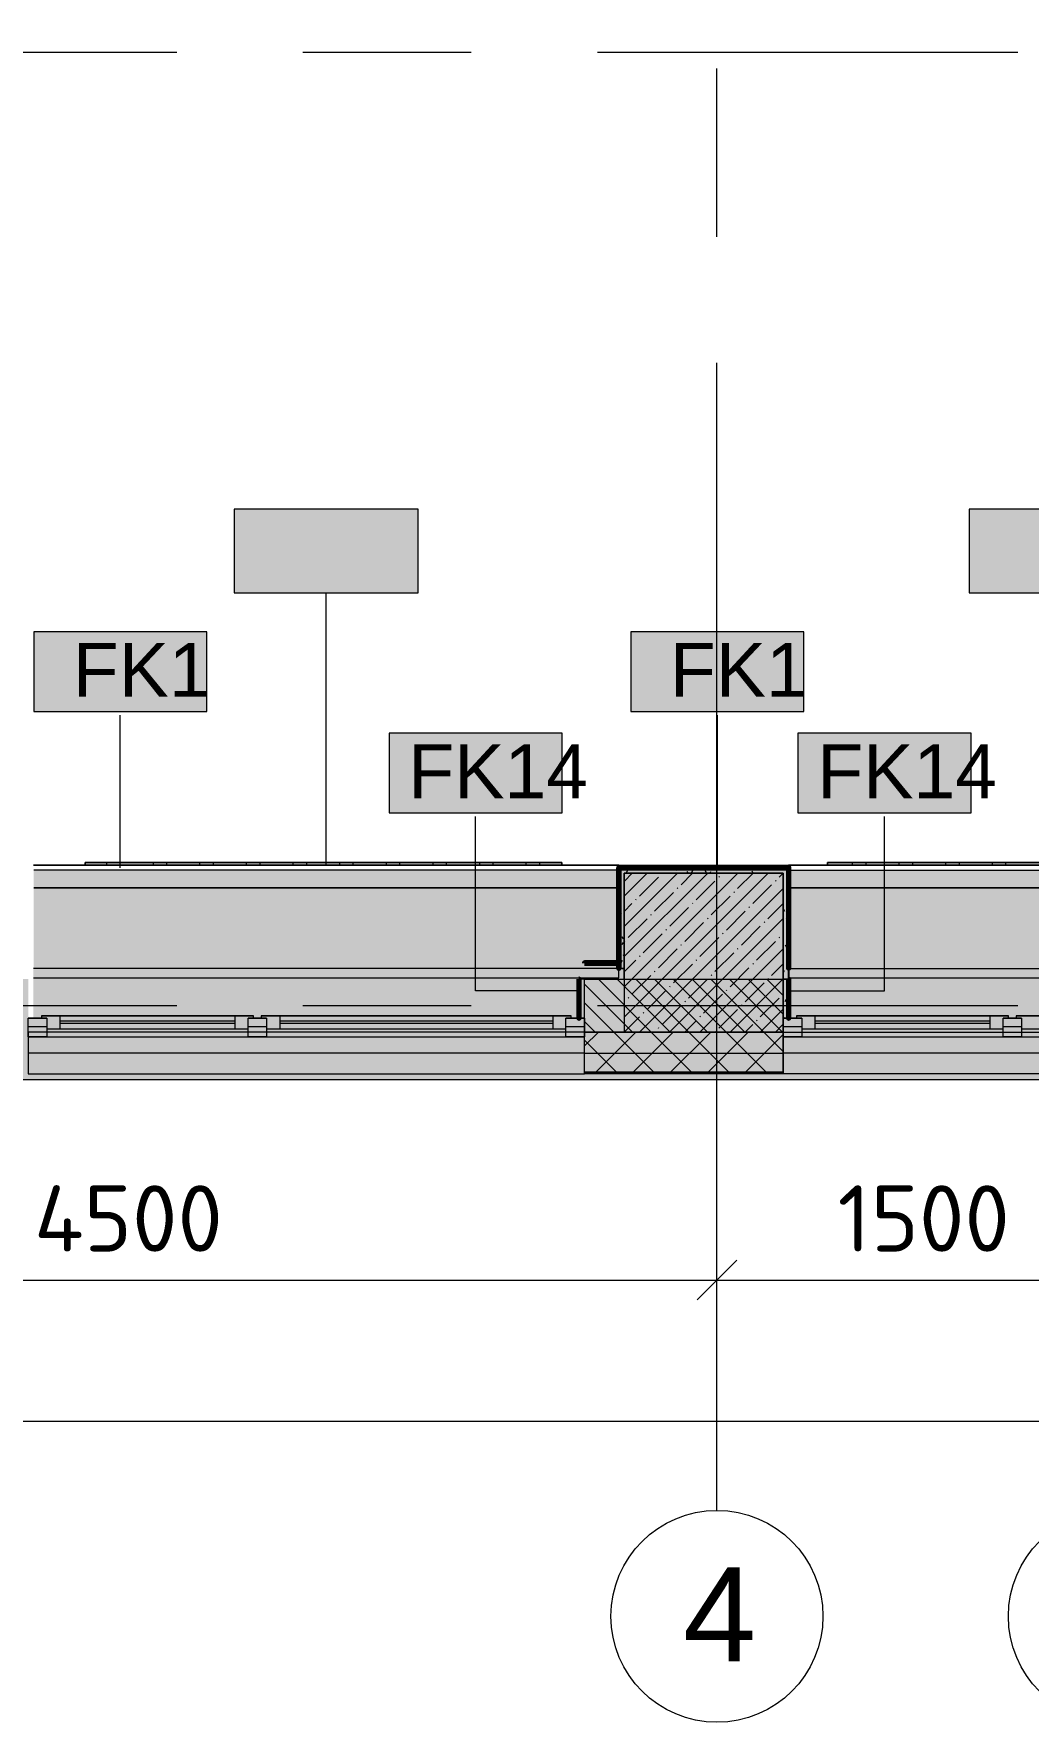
# Model space of a CAD drawing. Header units: millimetres. Extents: x -3817 to 677485, y -22715 to 103890.
# Drawn here: x 10174 to 13928, y -795 to 5581 of the extents above; entities that cross this region are included whole.
import ezdxf

# ---------------------------------------------------------------- set-up
doc = ezdxf.new("R2010")
doc.units = ezdxf.units.MM
doc.layers.add('PDF _Геометрия', color=7, linetype='Continuous', true_color=0x1d1d1d)
doc.layers.add('PDF _Сплошная заливка', color=7, linetype='Continuous', true_color=0xffffff)
doc.layers.add('PDF _Текст', color=7, linetype='Continuous')
doc.styles.add('PDF ArialMT', font='arial.ttf')
doc.styles.add('PDF GOST-Common', font='arial.ttf')
doc.styles.add('PDF ISOCPEUR', font='isocpeur.ttf')

msp = doc.modelspace()

# ---------------------------------------------------------------- hatches: boundary and pattern name
at = {"layer": 'PDF _Сплошная заливка', "transparency": 33554559}
for points in [[(12383.3, 2051.9), (12403.3, 2051.9), (12403.3, 2431.3), (12383.3, 2431.3), (12383.3, 2356.3)], [(13003.3, 2411.3), (13023.3, 2411.3), (13021.8, 2431.3), (12403.3, 2431.3), (12403.3, 2411.3)], [(12382.3, 2356.3), (12382.3, 2422.3), (10174.3, 2422.3), (10174.3, 2356.3), (12099.8, 2356.3)], [(13003.3, 1811.3), (13003.3, 2411.3), (12403.3, 2411.3), (12403.3, 1811.3), (12814.2, 1811.3)], [(13003.3, 2011.3), (13023.3, 2011.3), (13021.8, 2411.3), (13003.3, 2411.3), (13003.3, 2051.3)], [(15081.8, 2356.3), (15082.3, 2356.3), (15081.8, 2421.3), (13024.3, 2421.3), (13024.3, 2356.3), (14817.1, 2356.3)], [(12381.3, 2016.3), (12383.3, 2016.3), (12382.3, 2071.3), (12382.3, 2072.3), (12382.3, 2356.3), (10174.3, 2356.3), (10173.3, 2051.3), (10528, 2016.3), (12099.8, 2016.3)], [(13024.1, 2016.3), (14752.4, 2016.3), (15082.3, 2052.3), (15082.3, 2356.3), (13024.3, 2356.3), (13024.1, 2051.3)], [(12233.3, 1863.3), (12253.3, 1863.3), (12253.3, 2011.3), (12233.3, 2011.3), (12233.3, 1873.3)], [(13003.3, 1863.3), (13023.3, 1863.3), (13023.3, 2011.3), (13003.3, 2011.3), (13003.3, 1904)], [(10983.3, 1823.3), (10983.3, 1863.3), (11003.3, 1863.3), (11003.3, 1873.3), (10203.3, 1873.3), (10203.3, 1863.3), (10223.3, 1863.3), (10223.3, 1823.3)], [(12099.8, 1823.3), (12183.3, 1823.3), (12183.3, 1863.3), (12203.3, 1863.3), (12203.3, 1873.3), (11033.3, 1873.3), (11033.3, 1863.3), (11053.3, 1863.3), (11053.3, 1823.3)], [(13833.3, 1823.3), (13833.3, 1863.3), (13853.3, 1863.3), (13853.3, 1873.3), (13053.3, 1873.3), (13053.3, 1863.3), (13073.3, 1863.3), (13073.3, 1823.3)], [(14817.1, 1823.3), (15033.3, 1823.3), (15033.3, 1863.3), (15053.3, 1863.3), (15053.3, 1873.3), (13883.3, 1873.3), (13883.3, 1863.3), (13903.3, 1863.3), (13903.3, 1823.3)], [(10153.3, 1811.3), (12253.3, 1811.3), (12253.3, 1831.3), (12183.3, 1831.3), (12183.3, 1823.3), (11053.3, 1823.3), (11053.3, 1831.3), (10983.3, 1831.3), (10983.3, 1823.3), (10223.3, 1823.3), (10223.3, 1831.3), (10153.3, 1831.3)], [(10153.3, 1653.4), (12253.3, 1653.4), (12253.3, 1811.3), (10153.3, 1811.3), (10153.3, 1656.3)], [(13003.3, 1653.4), (15103.3, 1653.4), (15103.3, 1811.3), (13003.3, 1811.3), (13003.3, 1658.3)], [(16753.3, 1631.4), (39003.3, 1631.4), (39003.3, 1653.4), (133.3, 1653.4), (133.3, 1631.4), (16175.8, 1631.4)]]:
    msp.add_hatch(color=256, dxfattribs=at).paths.add_polyline_path(points)
h = msp.add_hatch(color=256, dxfattribs=at)
h.paths.add_polyline_path([(25678.3, 1831.3), (25678.3, 1863.3), (25657.3, 1863.3), (25657.3, 1872.3), (25628.3, 1872.3), (25628.3, 1863.3), (25608.3, 1863.3), (25608.3, 1831.3), (25658.3, 1831.3)], flags=0)
h.paths.add_polyline_path([(23708.3, 1831.3), (23778.3, 1831.3), (23778.3, 1863.3), (23758.3, 1863.3), (23758.3, 1872.3), (23728.3, 1872.3), (23728.3, 1863.3), (23708.3, 1863.3)], flags=0)
h.paths.add_polyline_path([(22948.3, 1831.3), (22948.3, 1863.3), (22928.3, 1863.3), (22928.3, 1872.3), (22899.3, 1872.3), (22897.5, 1863.3), (22878.3, 1863.3), (22878.3, 1831.3), (22928.3, 1831.3)], flags=0)
h.paths.add_polyline_path([(38213.3, 1831.3), (38212.3, 1872.3), (38183.3, 1872.3), (38183.3, 1863.3), (38163.3, 1863.3), (38163.3, 1831.3)], flags=0)
h.paths.add_polyline_path([(37403.3, 1831.3), (37403.3, 1863.3), (37383.3, 1863.3), (37383.3, 1872.3), (37354.3, 1872.3), (37353.3, 1863.3), (37333.3, 1863.3), (37333.3, 1831.3)], flags=0)
h.paths.add_polyline_path([(26653.3, 1831.3), (26723.3, 1831.3), (26723.3, 1863.3), (26703.3, 1863.3), (26703.3, 1872.3), (26674.3, 1872.3), (26673, 1863.3), (26653.3, 1863.3)], flags=0)
h.paths.add_polyline_path([(27532.3, 1831.3), (27553.3, 1831.3), (27553, 1863.3), (27532.3, 1863.3), (27532.3, 1872.3), (27503.3, 1872.3), (27503.3, 1863.3), (27483.3, 1863.3), (27483.3, 1831.3), (27503.3, 1831.3)], flags=0)
h.paths.add_polyline_path([(36163.3, 1831.3), (36192.3, 1831.3), (36192.3, 1872.4), (36163.3, 1870.4), (36163.3, 1863.3), (36143.3, 1863.3), (36143.3, 1831.3)], flags=0)
h.paths.add_polyline_path([(21803.3, 1831.3), (21853.3, 1831.3), (21853.3, 1863.3), (21832.3, 1863.3), (21832.3, 1872.3), (21803.3, 1872.3), (21803.3, 1863.3), (21783.3, 1863.3), (21783.3, 1831.3)], flags=0)
h.paths.add_polyline_path([(35013.3, 1831.3), (35013.3, 1863.3), (34993.3, 1863.3), (34993.3, 1872.4), (34963.3, 1872.4), (34963.3, 1863.3), (34943.3, 1863.3), (34943.3, 1831.3), (34993.3, 1831.3)], flags=0)
h.paths.add_polyline_path([(21023.3, 1831.3), (21023.3, 1863.3), (21003.3, 1863.3), (21003.3, 1872.3), (20974.3, 1872.3), (20973.3, 1863.3), (20953.3, 1863.3), (20953.5, 1831.3), (21003.3, 1831.3)], flags=0)
h.paths.add_polyline_path([(34183.3, 1831.3), (34183.3, 1863.3), (34163.3, 1863.3), (34163.3, 1872.4), (34134.3, 1872.4), (34134.3, 1831.3), (34163.3, 1831.3)], flags=0)
h.paths.add_polyline_path([(18333.3, 1851.3), (18333.3, 1831.3), (18403.3, 1831.3), (18403.3, 1852.9)], flags=0)
h.paths.add_polyline_path([(19553.3, 1831.3), (19603.3, 1831.3), (19603.3, 1863.3), (19582.3, 1863.3), (19582.3, 2016.3), (17524.3, 2016.3), (17523.3, 1863.3), (17503.3, 1863.3), (17503.3, 1831.3), (17573.3, 1833), (17573.3, 1863.3), (17553.3, 1863.3), (17553.3, 1873.3), (18353.3, 1873.3), (18353.3, 1863.3), (18333.3, 1863.3), (18333.3, 1851.3), (18403.3, 1852.9), (18403.3, 1863.3), (18383.3, 1863.3), (18383.3, 1873.3), (19553.3, 1873.3), (19553.3, 1863.3), (19533.3, 1863.3), (19533.3, 1831.3)], flags=0)
h.paths.add_polyline_path([(29453, 1831.3), (29453, 1863.3), (29432, 1863.3), (29432, 1872.3), (29403, 1872.3), (29403, 1863.3), (29383, 1863.3), (29383, 1831.3), (29433, 1831.3)], flags=0)
h.paths.add_polyline_path([(28574, 1831.3), (28623, 1831.3), (28623, 1863.3), (28603, 1863.3), (28603, 1872.3), (28574, 1872.3), (28573, 1863.3), (28553, 1863.3), (28553.2, 1831.3), (28573, 1831.3)], flags=0)
h.paths.add_polyline_path([(33203.3, 1831.3), (33253.3, 1831.3), (33253.3, 1863.3), (33232.3, 1863.3), (33232.3, 1872.3), (33203.3, 1872.3), (33203.3, 1863.3), (33183.3, 1863.3), (33183.3, 1831.3)], flags=0)
h.paths.add_polyline_path([(30453.3, 1831.3), (30523.3, 1831.3), (30523.3, 1863.3), (30503.3, 1863.3), (30503.3, 1872.3), (30474.3, 1872.3), (30473.3, 1863.3), (30453.3, 1863.3)], flags=0)
h.paths.add_polyline_path([(31353.3, 1831.3), (31353.3, 1863.3), (31333.3, 1863.3), (31333.3, 1872.3), (31303.3, 1872.3), (31303.3, 1863.3), (31283.3, 1863.3), (31283.3, 1831.3), (31333.3, 1831.3)], flags=0)
h.paths.add_polyline_path([(16753.3, 1831.3), (16753.3, 1863.3), (16732.3, 1863.3), (16733.3, 2011.3), (16753.3, 2011.3), (16753.3, 2016.3), (16020.3, 2016.3), (15853.3, 2051.3), (15853.3, 2011.3), (15874.3, 2011.3), (15873.3, 1863.3), (15853.3, 1863.3), (15853.3, 1831.3), (15923.3, 1831.3), (15923.3, 1863.3), (15903.3, 1863.3), (15903.3, 1873.3), (16703.3, 1873.3), (16703.3, 1863.3), (16683.3, 1863.3), (16683.3, 1831.3)], flags=0)
h.paths.add_polyline_path([(13003.3, 1831.3), (13073.3, 1831.3), (13073.3, 1863.3), (13053.3, 1863.3), (13053.3, 1873.3), (13853.3, 1873.3), (13853.3, 1863.3), (13833.3, 1863.3), (13833.3, 1831.3), (13903.3, 1831.3), (13903.3, 1863.3), (13883.3, 1863.3), (13883.3, 1873.3), (15053.3, 1873.3), (15053.3, 1863.3), (15033.3, 1863.3), (15033.3, 1831.3), (15103.3, 1831.3), (15103.3, 1863.3), (15082.3, 1863.3), (15082.3, 2051.2), (14752.4, 2016.3), (13024.1, 2016.3), (13023.3, 1863.3), (13006.2, 1863.3)], flags=0)
h.paths.add_polyline_path([(12253.3, 1831.3), (12253.3, 1863.3), (12232.3, 1863.3), (12233.3, 2011.3), (12403.3, 2011.3), (12403.3, 2051.3), (12383.3, 2051.3), (12383.3, 2016.3), (10528, 2016.3), (10173.3, 2051.3), (10173.3, 1863.3), (10153.3, 1863.3), (10153.3, 1831.3), (10223.3, 1831.3), (10223.3, 1863.3), (10203.3, 1863.3), (10203.3, 1873.3), (11003.3, 1873.3), (11003.3, 1863.3), (10983.3, 1863.3), (10983.3, 1831.3), (11053.3, 1831.3), (11053.3, 1863.3), (11033.3, 1863.3), (11033.3, 1873.3), (12203.3, 1873.3), (12203.3, 1863.3), (12183.3, 1863.3), (12183.3, 1831.3)], flags=0)
h.paths.add_polyline_path([(9403, 1831.3), (9403, 1863.3), (9382, 1863.3), (9383, 2011.3), (9582, 2012.3), (9582, 2016.3), (8523, 2016.3), (8523, 2051.3), (8503.3, 2051.3), (8503.3, 2011.3), (8524, 2011.3), (8523, 1863.3), (8503.3, 1863.3), (8503.3, 1831.3), (8573, 1831.3), (8573, 1863.3), (8553, 1863.3), (8553, 1873.3), (9353, 1873.3), (9353, 1863.3), (9333, 1863.3), (9333, 1831.3), (9383, 1831.3)], flags=0)
h.paths.add_polyline_path([(4803.3, 1831.3), (4873.3, 1831.3), (4873.3, 1863.3), (4853.3, 1863.3), (4853.3, 1873.3), (7023.3, 1873.3), (7023.3, 1863.3), (7003.3, 1863.3), (7003.3, 1831.3), (7073.3, 1831.3), (7073.3, 1863.3), (7052.3, 1863.3), (7052.3, 2016.3), (3994.3, 2016.3), (3993.3, 1851.3), (3973.3, 1851.3), (3973.3, 1831.3), (4043.3, 1831.3), (4043.3, 1863.3), (4023.3, 1863.3), (4023.3, 1873.3), (4823.3, 1873.3), (4823.3, 1863.3), (4803.3, 1863.3)], flags=0)
h.paths.add_polyline_path([(26653.3, 2011.3), (26671.8, 2011.3), (26671.8, 2051.3), (26653.3, 2050.9)], flags=0)
h.paths.add_polyline_path([(26403.3, 2011.3), (26596.8, 2011.3), (26596.8, 2051.3), (26403.3, 2051.3), (26403.3, 2044.9)], flags=0)
h.paths.add_polyline_path([(30053, 2011.3), (30398.3, 2011.3), (30398.3, 2051.3), (30053, 2051.3)], flags=0)
h.paths.add_polyline_path([(27553, 2011.3), (27553.2, 2011.3), (27553, 2034.6)], flags=0)
h.paths.add_polyline_path([(29433, 2011.3), (29453, 2011.3), (29453, 2051.3), (29433, 2051.3)], flags=0)
h.paths.add_polyline_path([(25678.3, 2011.3), (25678.3, 2051.3), (25657.5, 2051.3), (25658.3, 2011.3)], flags=0)
h.paths.add_polyline_path([(33853.3, 2011.3), (34059.3, 2011.3), (34059.3, 2051.3), (33853.3, 2051.3)], flags=0)
h.paths.add_polyline_path([(36211.9, 2011.3), (36213.3, 2011.3), (36211.9, 2051.3)], flags=0)
h.paths.add_polyline_path([(15496.5, 2011.3), (15778.3, 2011.3), (15778.3, 2051.3), (15178.3, 2051.3), (15178.3, 2011.3), (15430.5, 2011.3)], flags=0)
h.paths.add_polyline_path([(22897.5, 2011.3), (22897.5, 2051.3), (22878.3, 2051.3), (22878.3, 2011.3)], flags=0)
h.paths.add_polyline_path([(22753.3, 2011.3), (22823.3, 2011.3), (22823.3, 2051.3), (22753.3, 2051.3)], flags=0)
h.paths.add_polyline_path([(22153.3, 2011.3), (22153.3, 2051.3), (21928.3, 2051.3), (21928.3, 2011.3)], flags=0)
h.paths.add_polyline_path([(10061.7, 2011.3), (10078.3, 2011.3), (10078.3, 2051.3), (9678, 2051.3), (9678, 2011.3), (9869.6, 2011.3)], flags=0)
h.paths.add_polyline_path([(26672.8, 2011.3), (26673, 2011.3), (26672.8, 2051.3)], flags=0)
h.paths.add_polyline_path([(16903.3, 2011.3), (16903.3, 2051.3), (16828.3, 2051.3), (16828.3, 2011.3), (16855.1, 2011.3)], flags=0)
h.paths.add_polyline_path([(30473.3, 2011.3), (30473.3, 2051.3), (30453.3, 2051.3), (30453.3, 2011.3)], flags=0)
h.paths.add_polyline_path([(33253.3, 2011.3), (33253.3, 2051.3), (33233.3, 2051.3), (33233.3, 2011.3)], flags=0)
h.paths.add_polyline_path([(7903.3, 2011.3), (7903.3, 2051.3), (7148.3, 2051.3), (7148.3, 2011.3), (7224.2, 2011.3)], flags=0)
h = msp.add_hatch(color=256, dxfattribs=at)
h.paths.add_polyline_path([(20251.9, 1811.3), (20953.3, 1811.3), (20953.3, 2011.3), (19603.3, 2011.3), (19603.3, 1811.3)], flags=0)
h.paths.add_polyline_path([(7903.3, 1811.3), (7903.3, 2011.3), (7073.3, 2011.3), (7073.3, 1811.3)], flags=0)
h.paths.add_polyline_path([(9403, 1811.3), (10153.3, 1811.3), (10153.3, 2011.3), (9403, 2011.3), (9403, 1831.3)], flags=0)
h.paths.add_polyline_path([(28553, 1811.3), (28553, 2011.3), (27553.3, 2011.3), (27553.3, 1811.3), (28404, 1811.3)], flags=0)
h.paths.add_polyline_path([(16903.3, 1811.3), (16903.3, 2011.3), (16753.3, 2011.3), (16753.3, 1811.3)], flags=0)
h.paths.add_polyline_path([(22153.3, 1811.3), (22153.3, 2011.3), (21853.3, 2011.3), (21853.3, 1811.3)], flags=0)
h.paths.add_polyline_path([(22753.3, 1811.3), (22878.3, 1811.3), (22878.3, 2011.3), (22753.3, 2011.3), (22753.3, 1831.3)], flags=0)
h.paths.add_polyline_path([(25678.3, 1811.3), (25803.3, 1811.3), (25803.3, 2011.3), (25678.3, 2011.3), (25678.3, 1831.3)], flags=0)
h.paths.add_polyline_path([(15103.3, 1811.3), (15853.3, 1811.3), (15853.3, 2011.3), (15103.3, 2011.3), (15103.3, 1831.3)], flags=0)
h.paths.add_polyline_path([(12403.3, 1811.3), (12403.3, 2011.3), (12253.3, 2011.3), (12253.3, 1811.3)], flags=0)
h.paths.add_polyline_path([(26653.3, 1811.3), (26653.3, 2011.3), (26403.3, 2011.3), (26403.3, 1811.3)], flags=0)
h = msp.add_hatch(color=256, dxfattribs=at)
h.paths.add_polyline_path([(13003.3, 1831.3), (13006.2, 1863.3), (13003.3, 1863.3)], flags=0)
h.paths.add_polyline_path([(13073.3, 1811.3), (15103.3, 1811.3), (15103.3, 1831.3), (15033.3, 1831.3), (15033.3, 1823.3), (13903.3, 1823.3), (13903.3, 1831.3), (13833.3, 1831.3), (13833.3, 1823.3), (13073.3, 1825.3), (13073.3, 1831.3), (13003.3, 1831.3), (13003.3, 1811.3)], flags=0)
h = msp.add_hatch(color=256, dxfattribs=at)
h.paths.add_polyline_path([(30453.3, 1661.3), (30453.3, 1811.3), (29453, 1811.3), (29453, 1661.3)], flags=0)
h.paths.add_polyline_path([(36213.3, 1661.3), (37333.3, 1661.3), (37333.3, 1811.3), (36213.3, 1811.3), (36213.3, 1721.1)], flags=0)
h.paths.add_polyline_path([(38233.3, 1661.3), (39003.3, 1661.3), (39003.3, 1811.3), (38233.3, 1811.3), (38233.3, 1726.1)], flags=0)
h.paths.add_polyline_path([(25686.6, 1661.3), (26653.3, 1661.3), (26653.3, 1811.3), (25678.3, 1811.3), (25678.3, 1661.3)], flags=0)
h.paths.add_polyline_path([(28553, 1661.3), (28553, 1811.3), (27553.3, 1811.3), (27553.3, 1661.3), (28404, 1661.3)], flags=0)
h.paths.add_polyline_path([(1230.3, 1661.3), (3973.3, 1661.3), (3973.3, 1811.3), (-16.7, 1811.3), (-16.7, 1661.3), (353.3, 1661.3)], flags=0)
h.paths.add_polyline_path([(12253.3, 1661.3), (13003.3, 1663.4), (13003.3, 1811.3), (12253.3, 1811.3), (12253.3, 1661.5)], flags=0)
h.paths.add_polyline_path([(15103.3, 1661.3), (15853.3, 1661.3), (15853.3, 1811.3), (15103.3, 1811.3), (15103.3, 1668.6)], flags=0)
h.paths.add_polyline_path([(16753.3, 1661.3), (17503.3, 1661.3), (17503.3, 1811.3), (16753.3, 1811.3), (16753.3, 1672.7)], flags=0)
h.paths.add_polyline_path([(19603.3, 1661.3), (20953.3, 1661.3), (20953.3, 1811.3), (19603.3, 1811.3), (19603.3, 1679.8)], flags=0)
h.paths.add_polyline_path([(33838.7, 1661.3), (34113.3, 1661.3), (34113.3, 1811.3), (33253.3, 1811.3), (33253.3, 1661.3)], flags=0)
h.paths.add_polyline_path([(21853.3, 1661.3), (22878.3, 1661.3), (22878.3, 1811.3), (21853.3, 1811.3), (21853.3, 1685.4)], flags=0)
h.paths.add_polyline_path([(9403, 1661.3), (10153.3, 1661.3), (10153.3, 1811.3), (9403, 1811.3), (9403, 1793.3)], flags=0)
h.paths.add_polyline_path([(8503, 1661.3), (8503, 1811.3), (7073.3, 1811.3), (7073.3, 1661.3), (7903.3, 1661.3)], flags=0)
h = msp.add_hatch(color=256, dxfattribs=at)
h.paths.add_polyline_path([(33838.7, 1653.4), (34113.3, 1653.4), (34113.3, 1658.3), (33253.3, 1658.3), (33253.3, 1653.4)], flags=0)
h.paths.add_polyline_path([(36213.3, 1653.4), (37333.3, 1653.4), (37333.3, 1658.3), (36213.3, 1658.3)], flags=0)
h.paths.add_polyline_path([(38233.3, 1653.4), (39003.3, 1653.4), (39003.3, 1658.3), (38233.3, 1658.3)], flags=0)
h.paths.add_polyline_path([(29453, 1653.4), (30453.3, 1653.4), (30453.3, 1658.3), (29453, 1658.3)], flags=0)
h.paths.add_polyline_path([(28404, 1653.4), (28553, 1653.4), (28553, 1658.3), (27553.3, 1658.3), (27553.3, 1653.4)], flags=0)
h.paths.add_polyline_path([(25686.6, 1653.4), (26653.3, 1653.4), (26653.3, 1658.3), (25678.3, 1658.3), (25678.3, 1653.4)], flags=0)
h.paths.add_polyline_path([(16753.3, 1653.4), (17503.3, 1653.4), (17503.3, 1658.3), (16753.3, 1658.3)], flags=0)
h.paths.add_polyline_path([(12253.3, 1653.4), (13003.3, 1653.4), (13003.3, 1658.3), (12253.3, 1658.3)], flags=0)
h.paths.add_polyline_path([(15103.3, 1653.4), (15853.3, 1653.4), (15853.3, 1658.3), (15103.3, 1658.3)], flags=0)
h.paths.add_polyline_path([(20953.3, 1653.4), (20953.3, 1658.3), (19603.3, 1658.3), (19603.3, 1653.4), (20251.9, 1653.4)], flags=0)
h.paths.add_polyline_path([(21853.3, 1653.4), (22878.3, 1653.4), (22878.3, 1658.3), (21853.3, 1658.3)], flags=0)
h.paths.add_polyline_path([(7903.3, 1653.4), (8503, 1653.4), (8503, 1658.3), (7073.3, 1658.3), (7073.3, 1653.4)], flags=0)
h.paths.add_polyline_path([(3973.3, 1653.4), (3973.3, 1658.3), (-24.7, 1658.3), (-24.7, 1653.4), (3753.3, 1653.4)], flags=0)
h.paths.add_polyline_path([(9403, 1653.4), (10153.3, 1653.4), (10153.3, 1658.3), (9403, 1658.3), (9403, 1654.4)], flags=0)
h = msp.add_hatch(color=256, dxfattribs=at)
h.paths.add_polyline_path([(36556.1, 1658.3), (37333.3, 1658.3), (37333.3, 1661.3), (36213.3, 1661.3), (36213.3, 1658.3)], flags=0)
h.paths.add_polyline_path([(25686.6, 1658.3), (26653.3, 1658.3), (26653.3, 1661.3), (25678.3, 1661.3), (25678.3, 1658.3)], flags=0)
h.paths.add_polyline_path([(39003.3, 1658.3), (39003.3, 1661.3), (38233.3, 1661.3), (38233.3, 1658.3)], flags=0)
h.paths.add_polyline_path([(15103.3, 1658.3), (15853.3, 1658.3), (15853.3, 1661.3), (15103.3, 1661.3)], flags=0)
h.paths.add_polyline_path([(16753.3, 1658.3), (17503.3, 1658.3), (17503.3, 1661.3), (16753.3, 1661.3)], flags=0)
h.paths.add_polyline_path([(33853, 1658.3), (34113.3, 1658.3), (34113.3, 1661.3), (33253.3, 1661.3), (33253.3, 1658.3), (33838.7, 1658.3)], flags=0)
h.paths.add_polyline_path([(7903.3, 1658.3), (8503, 1658.3), (8503, 1661.3), (7073.3, 1661.3), (7073.3, 1658.3)], flags=0)
h.paths.add_polyline_path([(21853.3, 1658.3), (22878.3, 1658.3), (22878.3, 1661.3), (21853.3, 1661.3)], flags=0)
h.paths.add_polyline_path([(29453, 1658.3), (30453.3, 1658.3), (30453.3, 1661.3), (29453, 1661.3)], flags=0)
h.paths.add_polyline_path([(20251.9, 1658.3), (20953.3, 1658.3), (20953.3, 1661.3), (19603.3, 1661.3), (19603.3, 1658.3)], flags=0)
h.paths.add_polyline_path([(27553.3, 1658.3), (28553, 1658.3), (28553, 1661.3), (27553.3, 1661.3)], flags=0)
h.paths.add_polyline_path([(12253.3, 1658.3), (13003.3, 1658.3), (13003.3, 1661.3), (12253.3, 1661.3)], flags=0)
h.paths.add_polyline_path([(-16.7, 1658.3), (3973.3, 1658.3), (3973.3, 1661.3), (-16.7, 1661.3), (-19.7, 1658.3)], flags=0)
h.paths.add_polyline_path([(9403, 1658.3), (10153.3, 1658.3), (10153.3, 1661.3), (9403, 1661.3)], flags=0)

# ---------------------------------------------------------------- linework, layer by layer
at = {"layer": 'PDF _Геометрия', "color": 9, "lineweight": 9, "true_color": 0xc0c0c0}
for points in [[(39273.4, 1631.4), (133.3, 1631.4), (-46.7, 1631.4), (-46.7, 5581.4), (-24.7, 5581.4)], [(10173.3, 2016.3), (12383.3, 2016.3), (12383.3, 2051.9)], [(12403.3, 2011.3), (12403.3, 2051.3), (10173.3, 2051.3)], [(13023.3, 2051.3), (15083.3, 2051.3)], [(13024.1, 2052.3), (13024.1, 2016.3), (15083.5, 2016.3)], [(13073.3, 1831.3), (13003.3, 1831.3), (13003.3, 1863.3)], [(10223.3, 1831.3), (10153.3, 1831.3)], [(11053.3, 1831.3), (10983.3, 1831.3)], [(12253.3, 1831.3), (12183.3, 1831.3)], [(13903.3, 1831.3), (13833.3, 1831.3)]]:
    msp.add_lwpolyline(points, dxfattribs=at)
at = {"layer": 'PDF _Геометрия', "color": 253, "lineweight": 9, "true_color": 0xaaaaaa}
for points in [[(9126.9, 5511.3), (10714.4, 5511.3)], [(11190.6, 5511.3), (11825.6, 5511.3)], [(12301.9, 5511.3), (13889.4, 5511.3)], [(12753.3, 4814.8), (12753.3, 5449.8)], [(12753.3, 5.1), (12753.3, 2505.1), (12753.3, 4338.5)], [(9126.9, 1911.3), (10714.4, 1911.3)], [(10223.3, 1863.3), (10153.3, 1863.3)], [(10273.3, 1853.3), (10933.3, 1853.3)], [(11053.3, 1863.3), (10983.3, 1863.3)], [(11103.3, 1853.3), (12133.3, 1853.3)], [(11190.6, 1911.3), (11825.6, 1911.3)], [(12253.3, 1863.3), (12183.3, 1863.3)], [(12301.9, 1911.3), (13889.4, 1911.3)], [(13073.3, 1863.3), (13003.3, 1863.3)], [(13123.3, 1853.3), (13783.3, 1853.3)], [(13903.3, 1863.3), (13833.3, 1863.3)], [(10153.3, 1793.3), (12253.3, 1793.3)], [(10933.3, 1843.3), (10273.3, 1843.3)], [(12133.3, 1843.3), (11103.3, 1843.3)], [(13003.3, 1793.3), (15103.3, 1793.3)], [(13783.3, 1843.3), (13123.3, 1843.3)]]:
    msp.add_lwpolyline(points, dxfattribs=at)
at = {"layer": 'PDF _Геометрия', "color": 7, "lineweight": 9}
for points in [[(11624.8, 3785.6), (10930.8, 3785.6), (10930.8, 3470.3), (11624.8, 3470.3)], [(11624.8, 3785.6), (10930.8, 3785.6), (10930.8, 3470.3), (11624.8, 3470.3)], [(14399.5, 3785.6), (13705.6, 3785.6), (13705.6, 3470.3), (14399.5, 3470.3)], [(14399.5, 3785.6), (13705.6, 3785.6), (13705.6, 3470.3), (14399.5, 3470.3)], [(10827.6, 3322.5), (10174.5, 3322.5), (10174.5, 3022.5), (10827.6, 3022.5)], [(13081.5, 3322.5), (12428.4, 3322.5), (12428.4, 3022.5), (13081.5, 3022.5)], [(12168.5, 2939.6), (11515.4, 2939.6), (11515.4, 2639.6), (12168.5, 2639.6)], [(13712.4, 2939.6), (13059.2, 2939.6), (13059.2, 2639.6), (13712.4, 2639.6)], [(10173.3, 2442.3), (12382.3, 2442.3)], [(13023.3, 2441.3), (15081.8, 2441.3)], [(13003.3, 1811.3), (13003.3, 2411.3), (12403.3, 2411.3), (12403.3, 1811.3)], [(13003.3, 1811.3), (12253.3, 1811.3)]]:
    msp.add_lwpolyline(points, close=True, dxfattribs=at)
for points in [[(11277.8, 2442.3), (11277.8, 3466.1)], [(10501.1, 2431.9), (10501.1, 3008.6)], [(12755, 2432.3), (12755, 3008.6)], [(12229.4, 1966.5), (11841.9, 1966.5), (11841.9, 2625.7)], [(13033.1, 1966.5), (13385.8, 1966.5), (13385.8, 2625.7)], [(12382.3, 2432.8), (12382.3, 2442.3), (12382.3, 2422.3), (10174.3, 2422.3)], [(13023.3, 2432.8), (13023.3, 2441.3), (13023.3, 2432.8)], [(15081.8, 2432.3), (15081.8, 2441.3), (15081.8, 2421.3), (13024.3, 2421.3)], [(12253.3, 1732.3), (13003.3, 1732.3)], [(12253.3, 1661.3), (13003.3, 1661.3)], [(12253.3, 1658.3), (13003.3, 1658.3)], [(233.3, 874.9), (3953.3, 874.9), (8253.3, 874.9), (12753.3, 874.9), (14253.3, 874.9), (17253.3, 874.9), (18753.3, 874.9), (22453.3, 874.9), (26153.3, 874.9), (29853.3, 874.9), (33553.3, 874.9), (38553.3, 874.9), (39003.3, 874.9), (39003.3, 994.9)], [(12753.3, 680.9), (12753.3, 874.9), (12753.3, 994.9)], [(233.3, 342.6), (39123.3, 342.6)]]:
    msp.add_lwpolyline(points, dxfattribs=at)
at = {"layer": 'PDF _Геометрия', "color": 8, "lineweight": 9, "true_color": 0x808080}
for points in [[(12168.3, 2451.3), (10368.3, 2451.3), (10368.3, 2442.3), (10368.3, 2451.3)], [(14970.7, 2451.3), (13170.7, 2451.3), (13170.7, 2441.3), (13170.7, 2451.3)]]:
    msp.add_lwpolyline(points, close=True, dxfattribs=at)
at = {"layer": 'PDF _Геометрия', "color": 252, "lineweight": 9, "true_color": 0x959595}
for points in [[(10449.9, 2442.3), (10449.9, 2451.3)], [(10500.7, 2442.3), (10500.7, 2451.3)], [(10625.9, 2442.3), (10625.9, 2451.3)], [(10676.7, 2442.3), (10676.7, 2451.3)], [(10801.8, 2442.3), (10801.8, 2451.3)], [(10852.6, 2442.3), (10852.6, 2451.3)], [(10977.8, 2442.3), (10977.8, 2451.3)], [(11028.6, 2442.3), (11028.6, 2451.3)], [(11153.8, 2442.3), (11153.8, 2451.3)], [(11204.6, 2442.3), (11204.6, 2451.3)], [(11329.8, 2442.3), (11329.8, 2451.3)], [(11380.6, 2442.3), (11380.6, 2451.3)], [(11505.8, 2442.3), (11505.8, 2451.3)], [(11556.6, 2442.3), (11556.6, 2451.3)], [(11681.7, 2442.3), (11681.7, 2451.3)], [(11732.5, 2442.3), (11732.5, 2451.3)], [(11857.7, 2442.3), (11857.7, 2451.3)], [(11908.5, 2442.3), (11908.5, 2451.3)], [(12033.7, 2442.3), (12033.7, 2451.3)], [(12084.5, 2442.3), (12084.5, 2451.3)], [(13265.5, 2441.3), (13265.5, 2451.3)], [(13316.3, 2441.3), (13316.3, 2451.3)], [(13441.5, 2441.3), (13441.5, 2451.3)], [(13492.3, 2441.3), (13492.3, 2451.3)], [(13617.5, 2441.3), (13617.5, 2451.3)], [(13668.3, 2441.3), (13668.3, 2451.3)], [(13793.4, 2441.3), (13793.4, 2451.3)], [(13844.2, 2441.3), (13844.2, 2451.3)]]:
    msp.add_lwpolyline(points, dxfattribs=at)
at = {"layer": 'PDF _Геометрия', "color": 8, "lineweight": 9, "true_color": 0x808080}
msp.add_lwpolyline([(12168.3, 2442.3), (12168.3, 2451.3), (12168.3, 2442.3)], dxfattribs=at)
at = {"layer": 'PDF _Геометрия', "color": 231, "lineweight": 70, "true_color": 0xff80c0}
for points in [[(13024.3, 2431.9), (13024.3, 2432.8), (12383.3, 2432.8), (12382.3, 2432.8), (12382.3, 2051.9), (12383.3, 2051.9), (12383.3, 2431.9), (13023.3, 2431.9), (13023.3, 2052.3), (13024.3, 2052.3)], [(12253.3, 2071.3), (12383.3, 2071.3), (12383.3, 2072.3), (12253.3, 2072.3)]]:
    msp.add_lwpolyline(points, close=True, dxfattribs=at)
at = {"layer": 'PDF _Геометрия', "color": 9, "lineweight": 9, "true_color": 0xc0c0c0}
for points in [[(13023.3, 2411.3), (13023.3, 2431.3), (12403.3, 2431.3), (12383.3, 2431.3), (12383.3, 2051.9), (12403.3, 2051.9), (12403.3, 2411.3), (13003.3, 2411.3), (13003.3, 2011.3), (13023.3, 2011.3)], [(12382.3, 2356.3), (10174.3, 2356.3)], [(15082.3, 2356.3), (13024.3, 2356.3)], [(13003.3, 1653.4), (13003.3, 1811.3), (13003.3, 1653.4), (12253.3, 1653.4), (12253.3, 1811.3), (10153.3, 1811.3), (10153.3, 1653.4), (12253.3, 1653.4), (12253.3, 1811.3), (12253.3, 2011.3), (13003.3, 2011.3), (13003.3, 1811.3), (15103.3, 1811.3), (15103.3, 1653.4)], [(12233.3, 2011.3), (12233.3, 1863.3), (12253.3, 1863.3), (12253.3, 2011.3)], [(13003.3, 2011.3), (13003.3, 1863.3), (13023.3, 1863.3), (13023.3, 2011.3)]]:
    msp.add_lwpolyline(points, close=True, dxfattribs=at)
at = {"layer": 'PDF _Геометрия', "color": 253, "lineweight": 9, "true_color": 0x9b9b9b}
for points in [[(12383.3, 2429.5), (12384.4, 2429.5)], [(12426.3, 2423), (12421.5, 2431.3)], [(12465.7, 2429.5), (12475.8, 2429.5)], [(12557.2, 2429.5), (12567.2, 2429.5)], [(12562, 2431.3), (12561.7, 2430.8)], [(12604, 2420), (12599, 2428.7)], [(12740.1, 2429.5), (12750.1, 2429.5)], [(12831.5, 2429.5), (12841.6, 2429.5)], [(12892.5, 2429.5), (12902.5, 2429.5)], [(12948.6, 2430.3), (12943.5, 2421.6)], [(12985.8, 2429.2), (12984.6, 2431.3)], [(12415.5, 2421.3), (12410.4, 2412.6)], [(12644.2, 2411.3), (12640.6, 2417.5)], [(12661.2, 2420.2), (12656.2, 2411.5)], [(12713.7, 2412.9), (12708.7, 2421.6)], [(12729.2, 2416.1), (12726.5, 2411.3)], [(12890.6, 2411.3), (12886.4, 2418.6)], [(13014.4, 2399), (13023.3, 2399)], [(12383.3, 2338.1), (12384.4, 2338.1)], [(13014.4, 2307.6), (13023.3, 2307.6)], [(12392.1, 2258.9), (12387, 2250.1)], [(13009.2, 2266.8), (13004.2, 2275.5)], [(13019.6, 2248.5), (13014.6, 2239.8)], [(12383.3, 2216.2), (12384.4, 2216.2)], [(12401, 2162), (12396, 2170.7)], [(12399.1, 2149.2), (12394.1, 2140.5)], [(13017.4, 2130.7), (13012.4, 2139.4)], [(13014.4, 2124.7), (13023.3, 2124.7)], [(12383.3, 2094.2), (12384.4, 2094.2)], [(12395.1, 2081.2), (12390, 2072.4)], [(12403.3, 2097.2), (12400.1, 2102.7)], [(13007.3, 2044.4), (13003.3, 2037.3)], [(13014.4, 2063.7), (13023.3, 2063.7)], [(12252.4, 1972.3), (12253.3, 1972.3)], [(13014.4, 1934.7), (13009.4, 1926)], [(13014.4, 1972.3), (13023.3, 1972.3)], [(12239.7, 1892.8), (12234.6, 1901.6)], [(13010.3, 1866.7), (13008.4, 1863.3)]]:
    msp.add_lwpolyline(points, dxfattribs=at)
at = {"layer": 'PDF _Геометрия', "lineweight": 9}
for points in [[(12403.3, 2324.3), (12490.3, 2411.3)], [(12403.3, 2210.2), (12604.4, 2411.3)], [(12403.3, 2096.2), (12718.4, 2411.3)], [(12403.3, 1982.1), (12832.5, 2411.3)], [(12403.3, 1868.1), (12946.5, 2411.3)], [(12403.8, 2381.8), (12433.3, 2411.3)], [(12460.8, 2324.8), (12532.1, 2396.1)], [(12546.3, 2410.3), (12547.4, 2411.3)], [(12617.6, 2367.5), (12661.4, 2411.3)], [(12674.6, 2310.5), (12745.9, 2381.8)], [(12760.2, 2396.1), (12762.5, 2398.4)], [(12774.4, 2410.3), (12775.5, 2411.3)], [(12831.4, 2353.3), (12889.5, 2411.3)], [(12888.5, 2296.3), (12959.8, 2367.5)], [(12974, 2381.8), (12976.4, 2384.2)], [(12988.3, 2396.1), (13003.3, 2411.1)], [(12403.3, 2267.3), (12432.3, 2296.3)], [(12446.5, 2310.5), (12448.9, 2312.9)], [(12460.6, 1811.3), (13003.3, 2354)], [(12517.8, 2267.8), (12589.1, 2339)], [(12603.4, 2353.3), (12605.7, 2355.7)], [(12660.4, 2296.3), (12662.7, 2298.6)], [(12731.7, 2253.5), (12802.9, 2324.8)], [(12817.2, 2339), (12819.6, 2341.4)], [(12945.5, 2239.2), (13003.3, 2297)], [(12418, 2168), (12489.3, 2239.2)], [(12503.6, 2253.5), (12505.9, 2255.9)], [(12574.6, 1811.3), (13003.3, 2240)], [(12574.8, 2210.7), (12646.1, 2282)], [(12717.4, 2239.2), (12719.8, 2241.6)], [(12788.7, 2196.5), (12860, 2267.8)], [(12874.2, 2282), (12876.6, 2284.4)], [(12475, 2110.9), (12546.3, 2182.2)], [(12560.6, 2196.5), (12563, 2198.8)], [(12631.9, 2153.7), (12703.1, 2225)], [(12688.9, 2096.7), (12760.2, 2168)], [(12774.4, 2182.2), (12776.8, 2184.6)], [(12845.7, 2139.4), (12917, 2210.7)], [(12931.2, 2225), (12933.6, 2227.4)], [(12988.3, 2168), (12990.6, 2170.3)], [(13002.5, 2182.2), (13003.3, 2183)], [(12403.8, 2153.7), (12406.1, 2156.1)], [(12532.1, 2053.9), (12603.4, 2125.2)], [(12617.6, 2139.4), (12620, 2141.8)], [(12688.7, 1811.3), (13003.3, 2125.9)], [(12745.9, 2039.7), (12817.2, 2110.9)], [(12831.4, 2125.2), (12833.8, 2127.6)], [(12902.7, 2082.4), (12974, 2153.7)], [(12403.3, 2039.2), (12446.5, 2082.4)], [(12460.8, 2096.7), (12463.2, 2099.1)], [(12517.8, 2039.7), (12520.2, 2042)], [(12589.1, 1996.9), (12660.4, 2068.2)], [(12674.6, 2082.4), (12677, 2084.8)], [(12802.9, 1982.6), (12874.2, 2053.9)], [(12888.5, 2068.2), (12890.8, 2070.5)], [(12959.8, 2025.4), (13003.3, 2068.9)], [(12434.8, 1811.3), (12253.3, 1992.9)], [(12655.5, 1661.3), (12505.5, 1811.3), (12305.5, 2011.3)], [(12576.2, 1811.3), (12376.2, 2011.3)], [(12432.3, 1954.1), (12503.6, 2025.4)], [(12796.9, 1661.3), (12646.9, 1811.3), (12446.9, 2011.3)], [(12717.6, 1811.3), (12517.6, 2011.3)], [(12574.8, 1982.6), (12577.2, 1985)], [(12938.3, 1661.3), (12788.3, 1811.3), (12588.3, 2011.3)], [(12646.1, 1939.9), (12717.4, 2011.1)], [(12859.1, 1811.3), (12659.1, 2011.3)], [(13003.3, 1737.9), (12929.8, 1811.3), (12729.8, 2011.3)], [(12731.7, 2025.4), (12734, 2027.8)], [(13000.5, 1811.3), (12800.5, 2011.3)], [(12802.7, 1811.3), (13003.3, 2011.9)], [(12860, 1925.6), (12931.2, 1996.9)], [(13003.3, 1879.3), (12871.2, 2011.3)], [(13003.3, 1950), (12941.9, 2011.3)], [(12945.5, 2011.1), (12947.9, 2013.5)], [(12514.1, 1661.3), (12364.1, 1811.3), (12253.3, 1922.2)], [(12403.3, 1925.1), (12403.8, 1925.6)], [(12418, 1939.9), (12420.4, 1942.2)], [(12489.3, 1897.1), (12560.6, 1968.4)], [(12631.9, 1925.6), (12634.2, 1928)], [(12703.1, 1882.8), (12774.4, 1954.1)], [(12788.7, 1968.4), (12791.1, 1970.7)], [(12845.7, 1911.3), (12848.1, 1913.7)], [(12917, 1868.6), (12988.3, 1939.9)], [(13002.5, 1954.1), (13003.3, 1954.9)], [(12293.4, 1811.3), (12253.3, 1851.5)], [(12403.6, 1811.3), (12460.8, 1868.6)], [(12475, 1882.8), (12477.4, 1885.2)], [(12546.3, 1840.1), (12617.6, 1911.3)], [(12631.7, 1811.3), (12674.6, 1854.3)], [(12688.9, 1868.6), (12691.3, 1871)], [(12760.2, 1825.8), (12831.4, 1897.1)], [(12902.7, 1854.3), (12905.1, 1856.7)], [(12916.8, 1811.3), (13003.3, 1897.8)], [(12253.3, 1759.1), (12305.5, 1811.3)], [(12296.9, 1661.3), (12446.9, 1811.3)], [(12438.3, 1661.3), (12588.3, 1811.3)], [(12517.6, 1811.3), (12517.8, 1811.6)], [(12532.1, 1825.8), (12534.4, 1828.2)], [(12579.8, 1661.3), (12729.8, 1811.3)], [(12721.2, 1661.3), (12871.2, 1811.3)], [(12745.9, 1811.6), (12748.3, 1813.9)], [(12859.8, 1811.3), (12888.5, 1840.1)], [(12862.6, 1661.3), (13003.3, 1802)], [(12974, 1811.6), (13003.3, 1840.8)], [(12372.7, 1661.3), (12253.3, 1780.7)]]:
    msp.add_lwpolyline(points, dxfattribs=at)
at = {"layer": 'PDF _Геометрия', "color": 7, "lineweight": 70, "true_color": 0xffd2ff}
for points in [[(12232.3, 2011.3), (12232.3, 1863.3), (12233.3, 1863.3), (12233.3, 2011.3)], [(13023.3, 2011.3), (13023.3, 1863.3), (13024.3, 1863.3), (13024.3, 2011.3)]]:
    msp.add_lwpolyline(points, close=True, dxfattribs=at)
at = {"layer": 'PDF _Геометрия', "color": 253, "lineweight": 13, "true_color": 0xaaaaaa}
for points in [[(10153.3, 1793.3), (10153.3, 1863.3), (10223.3, 1863.3), (10223.3, 1793.3)], [(11003.3, 1873.3), (10203.3, 1873.3), (10203.3, 1863.3), (10223.3, 1863.3), (10223.3, 1823.3), (10983.3, 1823.3), (10983.3, 1863.3), (11003.3, 1863.3)], [(10983.3, 1793.3), (10983.3, 1863.3), (11053.3, 1863.3), (11053.3, 1793.3)], [(12203.3, 1873.3), (11033.3, 1873.3), (11033.3, 1863.3), (11053.3, 1863.3), (11053.3, 1823.3), (12183.3, 1823.3), (12183.3, 1863.3), (12203.3, 1863.3)], [(12183.3, 1793.3), (12183.3, 1863.3), (12253.3, 1863.3), (12253.3, 1793.3)], [(13003.3, 1793.3), (13003.3, 1863.3), (13073.3, 1863.3), (13073.3, 1793.3)], [(13853.3, 1873.3), (13053.3, 1873.3), (13053.3, 1863.3), (13073.3, 1863.3), (13073.3, 1823.3), (13833.3, 1823.3), (13833.3, 1863.3), (13853.3, 1863.3)], [(13833.3, 1793.3), (13833.3, 1863.3), (13903.3, 1863.3), (13903.3, 1793.3)], [(15053.3, 1873.3), (13883.3, 1873.3), (13883.3, 1863.3), (13903.3, 1863.3), (13903.3, 1823.3), (15033.3, 1823.3), (15033.3, 1863.3), (15053.3, 1863.3)]]:
    msp.add_lwpolyline(points, close=True, dxfattribs=at)
for points in [[(10203.3, 1873.3), (11003.3, 1873.3)], [(10273.3, 1873.3), (10273.3, 1823.3)], [(10933.3, 1873.3), (10933.3, 1823.3)], [(11033.3, 1873.3), (12203.3, 1873.3)], [(11103.3, 1873.3), (11103.3, 1823.3)], [(12133.3, 1873.3), (12133.3, 1823.3)], [(13053.3, 1873.3), (13853.3, 1873.3)], [(13123.3, 1873.3), (13123.3, 1823.3)], [(13783.3, 1873.3), (13783.3, 1823.3)], [(13883.3, 1873.3), (15053.3, 1873.3)]]:
    msp.add_lwpolyline(points, dxfattribs=at)
at = {"layer": 'PDF _Геометрия', "color": 116, "lineweight": 13, "true_color": 0x008040}
for points in [[(12253.3, 1732.3), (10153.3, 1732.3)], [(15103.3, 1732.3), (13003.3, 1732.3)]]:
    msp.add_lwpolyline(points, dxfattribs=at)
at = {"layer": 'PDF _Геометрия', "color": 7, "lineweight": 20}
msp.add_lwpolyline([(12828.3, 949.9), (12753.3, 874.9), (12678.3, 799.9)], dxfattribs=at)
at = {"layer": 'PDF _Геометрия', "color": 253, "lineweight": 9, "true_color": 0xaaaaaa}
for centre in [(12753.3, -394.9), (14253.3, -394.9)]:
    msp.add_circle(centre, 400, dxfattribs=at)
at = {"layer": 'PDF _Геометрия', "color": 253, "lineweight": 20, "true_color": 0xaaaaaa}
for centre in [(12753.3, -394.9), (14253.3, -394.9)]:
    msp.add_circle(centre, 400, dxfattribs=at)
at = {"layer": 'PDF _Сплошная заливка', "lineweight": 9, "transparency": 33554559}
for points in [[(11624.8, 3785.6), (10930.8, 3785.6), (11624.8, 3470.3), (10930.8, 3470.3)], [(14399.5, 3785.6), (13705.6, 3785.6), (14399.5, 3470.3), (13705.6, 3470.3)], [(10827.6, 3322.5), (10174.5, 3322.5), (10827.6, 3022.5), (10174.5, 3022.5)], [(13081.5, 3322.5), (12428.4, 3322.5), (13081.5, 3022.5), (12428.4, 3022.5)], [(12168.5, 2939.6), (11515.4, 2939.6), (12168.5, 2639.6), (11515.4, 2639.6)], [(13712.4, 2939.6), (13059.2, 2939.6), (13712.4, 2639.6), (13059.2, 2639.6)]]:
    msp.add_solid(points, dxfattribs=at)
at = {"layer": 'PDF _Сплошная заливка', "lineweight": 35, "transparency": 33554559}
for points in [[(10368.3, 2442.3), (12168.3, 2442.3), (10368.3, 2451.3), (12168.3, 2451.3)], [(13170.7, 2441.3), (14970.7, 2441.3), (13170.7, 2451.3), (14970.7, 2451.3)]]:
    msp.add_solid(points, dxfattribs=at)
at = {"layer": 'PDF _Сплошная заливка', "color": 254, "lineweight": 35, "true_color": 0xffb9dc, "transparency": 33554559}
msp.add_solid([(12382.3, 2071.3), (12382.3, 2072.3), (12253.3, 2071.3)], dxfattribs=at)
at = {"layer": 'PDF _Сплошная заливка', "color": 7, "lineweight": 35, "true_color": 0xffd2ff, "transparency": 33554559}
for points in [[(12232.3, 1863.3), (12233.3, 1863.3), (12232.3, 1873.3)], [(13023.3, 1863.3), (13024.3, 1863.3), (13023.3, 1873.3)]]:
    msp.add_solid(points, dxfattribs=at)

# ---------------------------------------------------------------- texts
at = {"layer": 'PDF _Текст', "attachment_point": 4}
for s, insert, char_height, style in [('FK1', (10321.6, 3179.1), 203.2, 'PDF GOST-Common'), ('FK1', (12575.5, 3179.1), 203.2, 'PDF GOST-Common'), ('FK14', (11588.2, 2796.2), 203.2, 'PDF GOST-Common'), ('FK14', (13132.1, 2796.2), 203.2, 'PDF GOST-Common'), ('4500', (10175.3, 1107.6), 250.11, 'PDF ISOCPEUR'), ('1500', (13208.8, 1107.6), 250.11, 'PDF ISOCPEUR')]:
    msp.add_mtext(s, dxfattribs=dict(at, insert=insert, char_height=char_height, style=style))
at = {"layer": 'PDF _Текст', "color": 9, "true_color": 0xbebebe, "insert": (12625.3, -387.7), "char_height": 355.6, "attachment_point": 4, "style": 'PDF ArialMT'}
msp.add_mtext('4', dxfattribs=at)

doc.saveas('drawing.dxf')
